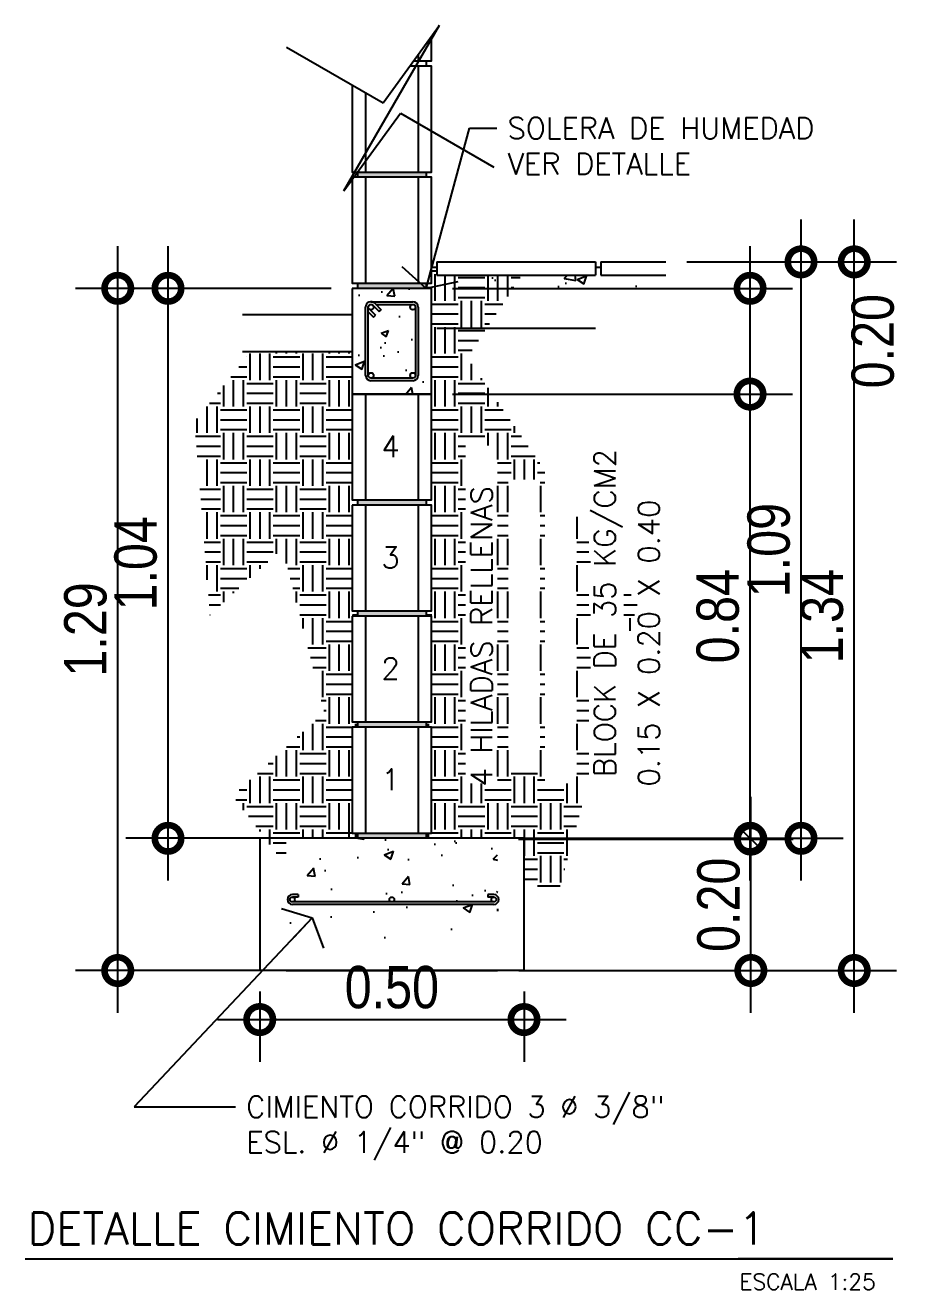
# Model space of a CAD drawing. Header units: inches. Extents: x -9 to 337, y -247 to 209.
# Drawn here: x 128.621 to 130.277, y -56.132 to -53.741 of the extents above; entities that cross this region are included whole.
import ezdxf

# ---------------------------------------------------------------- set-up
doc = ezdxf.new("R2010")
doc.units = ezdxf.units.IN
doc.header["$MEASUREMENT"] = 0
doc.header["$PDMODE"] = 34
for name, color, linetype in [('CM_CORTE', 2, 'Continuous'), ('CM_COTAS', 1, 'Continuous'), ('COTAS', 1, 'Continuous'), ('DE_DETALLES', 4, 'Continuous'), ('E_HATCH', 8, 'Continuous')]:
    doc.layers.add(name, color=color, linetype=linetype)
doc.styles.add('ML', font='ARIALN.TTF')
doc.styles.add('NT_20', font='romans.shx', dxfattribs={"height": 0.0403})
doc.dimstyles.new('DD_20 FLE', dxfattribs={"dimtxt": 0.0403, "dimasz": 0.044, "dimexe": 0.04, "dimexo": 0.04, "dimgap": 0.02, "dimtad": 1, "dimzin": 0, "dimdsep": 46, "dimtxsty": 'NT_20', "dimblk": 'FLECHA', "dimcen": 0.04, "dimdle": 0.04, "dimclrt": 4, "dimaunit": 1, "dimadec": 4, "dimazin": 0, "dimtfac": 1, "dimtofl": 0, "dimtmove": 2, "dimatfit": 3, "dimldrblk": 'FLECHA', "dimfxl": 1, "dimtolj": 1, "dimtzin": 0, "dimarcsym": 0})
doc.dimstyles.new('DD_20 G', dxfattribs={"dimtxt": 0.08, "dimasz": 0.1, "dimexe": 0.08, "dimexo": 0.04, "dimgap": 0.02, "dimtad": 1, "dimzin": 0, "dimdsep": 46, "dimtxsty": 'ML', "dimblk": 'DOTSMALL', "dimcen": 0.09, "dimdle": 0.08, "dimclrd": 1, "dimclre": 1, "dimclrt": 2, "dimadec": 0, "dimazin": 0, "dimtfac": 1, "dimtofl": 0, "dimtmove": 2, "dimatfit": 3, "dimldrblk": 'OPEN90', "dimfxl": 1, "dimtolj": 1, "dimtzin": 0, "dimarcsym": 0})
pattern_1 = [(50, (-167.8079, -82.83668), (0.179315046, -0.015688034), [0.01875, -0.20625]), (355, (-167.8079, -82.83668), (-0.03468783, 0.18804803), [0.015, -0.165]), (100.4514, (-167.79296, -82.83798), (0.14462735, 0.17235989), [0.01593505, -0.17528553]), (46.1842, (-167.8079, -82.78668), (0.26681026, -0.04137975), [0.028125, -0.309375]), (96.6356, (-167.78567, -82.79013), (0.23366568, 0.24352947), [0.02390257, -0.26292825]), (351.1842, (-167.8079, -82.78668), (0.23366549, 0.24352965), [0.0225, -0.2475]), (21, (-167.7829, -82.79918), (0.14922676, -0.10065472), [0.01875, -0.20625]), (326, (-167.7829, -82.79918), (0.06082883, 0.18128751), [0.015, -0.165]), (71.4514, (-167.77047, -82.80757), (0.21005566, 0.08063262), [0.01593505, -0.17528553]), (37.5, (-167.807906, -82.83668), (0.003039964, 0.083223463), [0, -0.163, 0, -0.1675, 0, -0.165625]), (7.5, (-167.807906, -82.83668), (0.065767384, 0.098602928), [0, -0.0955, 0, -0.15925, 0, -0.063125]), (327.5, (-167.863656, -82.83668), (0.133455609, -0.005638718), [0, -0.0625, 0, -0.195, 0, -0.25875]), (317.5, (-167.88866, -82.83668), (0.145796542, 0.025026246), [0, -0.08125, 0, -0.1295, 0, -0.18375])]

# ---------------------------------------------------------------- blocks, each defined once
blk = doc.blocks.new('COT2')
blk.add_line((-1.164, 0), (1.164, 0))
at = {"color": 9, "linetype": 'ByBlock'}
blk.add_line((-0.5, -0.5), (0.5, 0.5), dxfattribs=at)
blk = doc.blocks.new('_DotSmall')
at = {"color": 0, "linetype": 'ByBlock', "const_width": 0.5}
blk.add_lwpolyline([(-0.0625, 0, 1), (0.0625, 0, 1)], format="xyb", close=True, dxfattribs=at)
blk = doc.blocks.new('*D313')
at = {"layer": 'COTAS', "color": 1, "linetype": 'Continuous', "lineweight": -2, "transparency": 16777216}
for p, q in [((129.9924, -55.3582), (129.9924, -54.3582)), ((129.4298, -54.4382), (130.0724, -54.4382)), ((129.5548, -55.2782), (130.0724, -55.2782))]:
    blk.add_line(p, q, dxfattribs=at)
at = {"layer": 'DEFPOINTS', "color": 0, "linetype": 'Continuous', "transparency": 16777216}
for p in [(129.3898, -54.4382), (129.9924, -54.4382), (129.5148, -55.2782)]:
    blk.add_point(p, dxfattribs=at)
at = {"layer": 'COTAS', "color": 1, "linetype": 'Continuous', "lineweight": -2, "transparency": 16777216, "xscale": 0.1, "yscale": 0.1, "zscale": 0.1}
for p, rotation in [((129.9924, -54.4382), 90), ((129.9924, -55.2782), 270)]:
    blk.add_blockref('_DotSmall', p, dxfattribs=dict(at, rotation=rotation))
at = {"layer": 'COTAS', "color": 2, "linetype": 'Continuous', "transparency": 16777216, "insert": (129.9316, -54.8582), "char_height": 0.08, "attachment_point": 5, "rotation": 90, "style": 'ML'}
blk.add_mtext('\\A1;0.84', dxfattribs=at)
blk = doc.blocks.new('_Open90')
at = {"color": 0, "linetype": 'ByBlock', "lineweight": -2}
for p, q in [((-0.5, 0.5), (0, 0)), ((0, 0), (-1, 0)), ((0, 0), (-0.5, -0.5))]:
    blk.add_line(p, q, dxfattribs=at)
blk = doc.blocks.new('*D314')
at = {"layer": 'COTAS', "color": 1, "linetype": 'Continuous', "lineweight": -2, "transparency": 16777216}
for p, q in [((129.9924, -54.5182), (129.9924, -54.1582)), ((129.4298, -54.2382), (130.0724, -54.2382)), ((129.4298, -54.4382), (130.0724, -54.4382))]:
    blk.add_line(p, q, dxfattribs=at)
at = {"layer": 'DEFPOINTS', "color": 0, "linetype": 'Continuous', "transparency": 16777216}
for p in [(129.3898, -54.2382), (129.9924, -54.2382), (129.3898, -54.4382)]:
    blk.add_point(p, dxfattribs=at)
at = {"layer": 'COTAS', "color": 1, "linetype": 'Continuous', "lineweight": -2, "transparency": 16777216, "xscale": 0.1, "yscale": 0.1, "zscale": 0.1}
for p, rotation in [((129.9924, -54.2382), 90), ((129.9924, -54.4382), 270)]:
    blk.add_blockref('_DotSmall', p, dxfattribs=dict(at, rotation=rotation))
at = {"layer": 'COTAS', "color": 2, "linetype": 'Continuous', "transparency": 16777216, "insert": (130.2249, -54.3382), "char_height": 0.08, "attachment_point": 5, "rotation": 90, "style": 'ML'}
blk.add_mtext('\\A1;0.20', dxfattribs=at)
blk = doc.blocks.new('*D286')
at = {"layer": 'COTAS', "color": 1, "linetype": 'Continuous', "lineweight": -2, "transparency": 16777216}
for p, q in [((128.8913, -55.3582), (128.8913, -54.1582)), ((129.1998, -54.2382), (128.8113, -54.2382)), ((129.0748, -55.2782), (128.8113, -55.2782))]:
    blk.add_line(p, q, dxfattribs=at)
at = {"layer": 'DEFPOINTS', "color": 0, "linetype": 'Continuous', "transparency": 16777216}
for p in [(128.8913, -54.2382), (129.2398, -54.2382), (129.1148, -55.2782)]:
    blk.add_point(p, dxfattribs=at)
at = {"layer": 'COTAS', "color": 1, "linetype": 'Continuous', "lineweight": -2, "transparency": 16777216, "xscale": 0.1, "yscale": 0.1, "zscale": 0.1}
for p, rotation in [((128.8913, -54.2382), 90), ((128.8913, -55.2782), 270)]:
    blk.add_blockref('_DotSmall', p, dxfattribs=dict(at, rotation=rotation))
at = {"layer": 'COTAS', "color": 2, "linetype": 'Continuous', "transparency": 16777216, "insert": (128.8304, -54.7582), "char_height": 0.08, "attachment_point": 5, "rotation": 90, "style": 'ML'}
blk.add_mtext('\\A1;1.04', dxfattribs=at)
blk = doc.blocks.new('*D287')
at = {"layer": 'COTAS', "color": 1, "linetype": 'Continuous', "lineweight": -2, "transparency": 16777216}
for p, q in [((128.7962, -55.6082), (128.7962, -54.1582)), ((128.9856, -54.2382), (128.7162, -54.2382)), ((129.0748, -55.5282), (128.7162, -55.5282))]:
    blk.add_line(p, q, dxfattribs=at)
at = {"layer": 'DEFPOINTS', "color": 0, "linetype": 'Continuous', "transparency": 16777216}
for p in [(128.7962, -54.2382), (129.0256, -54.2382), (129.1148, -55.5282)]:
    blk.add_point(p, dxfattribs=at)
at = {"layer": 'COTAS', "color": 1, "linetype": 'Continuous', "lineweight": -2, "transparency": 16777216, "xscale": 0.1, "yscale": 0.1, "zscale": 0.1}
for p, rotation in [((128.7962, -54.2382), 90), ((128.7962, -55.5282), 270)]:
    blk.add_blockref('_DotSmall', p, dxfattribs=dict(at, rotation=rotation))
at = {"layer": 'COTAS', "color": 2, "linetype": 'Continuous', "transparency": 16777216, "insert": (128.7354, -54.8832), "char_height": 0.08, "attachment_point": 5, "rotation": 90, "style": 'ML'}
blk.add_mtext('\\A1;1.29', dxfattribs=at)
blk = doc.blocks.new('*D315')
at = {"layer": 'COTAS', "color": 1, "linetype": 'Continuous', "lineweight": -2, "transparency": 16777216}
for p, q in [((130.0888, -55.3582), (130.0888, -54.1082)), ((129.873, -54.1882), (130.1688, -54.1882)), ((129.5548, -55.2782), (130.1688, -55.2782))]:
    blk.add_line(p, q, dxfattribs=at)
at = {"layer": 'DEFPOINTS', "color": 0, "linetype": 'Continuous', "transparency": 16777216}
for p in [(129.833, -54.1882), (130.0888, -54.1882), (129.5148, -55.2782)]:
    blk.add_point(p, dxfattribs=at)
at = {"layer": 'COTAS', "color": 1, "linetype": 'Continuous', "lineweight": -2, "transparency": 16777216, "xscale": 0.1, "yscale": 0.1, "zscale": 0.1}
for p, rotation in [((130.0888, -54.1882), 90), ((130.0888, -55.2782), 270)]:
    blk.add_blockref('_DotSmall', p, dxfattribs=dict(at, rotation=rotation))
at = {"layer": 'COTAS', "color": 2, "linetype": 'Continuous', "transparency": 16777216, "insert": (130.028, -54.7332), "char_height": 0.08, "attachment_point": 5, "rotation": 90, "style": 'ML'}
blk.add_mtext('\\A1;1.09', dxfattribs=at)
blk = doc.blocks.new('*D316')
at = {"layer": 'COTAS', "color": 1, "linetype": 'Continuous', "lineweight": -2, "transparency": 16777216}
for p, q in [((130.1895, -55.6082), (130.1895, -54.1082)), ((129.873, -54.1882), (130.2695, -54.1882)), ((129.5548, -55.5282), (130.2695, -55.5282))]:
    blk.add_line(p, q, dxfattribs=at)
at = {"layer": 'DEFPOINTS', "color": 0, "linetype": 'Continuous', "transparency": 16777216}
for p in [(129.833, -54.1882), (130.1895, -54.1882), (129.5148, -55.5282)]:
    blk.add_point(p, dxfattribs=at)
at = {"layer": 'COTAS', "color": 1, "linetype": 'Continuous', "lineweight": -2, "transparency": 16777216, "xscale": 0.1, "yscale": 0.1, "zscale": 0.1}
for p, rotation in [((130.1895, -54.1882), 90), ((130.1895, -55.5282), 270)]:
    blk.add_blockref('_DotSmall', p, dxfattribs=dict(at, rotation=rotation))
at = {"layer": 'COTAS', "color": 2, "linetype": 'Continuous', "transparency": 16777216, "insert": (130.1287, -54.8582), "char_height": 0.08, "attachment_point": 5, "rotation": 90, "style": 'ML'}
blk.add_mtext('\\A1;1.34', dxfattribs=at)
blk = doc.blocks.new('*D288')
at = {"layer": 'COTAS', "color": 1, "linetype": 'Continuous', "lineweight": -2, "transparency": 16777216}
for p, q in [((129.0648, -55.5682), (129.0648, -55.701)), ((129.5648, -55.5682), (129.5648, -55.701)), ((128.9848, -55.621), (129.6448, -55.621))]:
    blk.add_line(p, q, dxfattribs=at)
at = {"layer": 'DEFPOINTS', "color": 0, "linetype": 'Continuous', "transparency": 16777216}
for p in [(129.0648, -55.5282), (129.5648, -55.5282), (129.5648, -55.621)]:
    blk.add_point(p, dxfattribs=at)
at = {"layer": 'COTAS', "color": 1, "linetype": 'Continuous', "lineweight": -2, "transparency": 16777216, "xscale": 0.1, "yscale": 0.1, "zscale": 0.1, "rotation": 180}
blk.add_blockref('_DotSmall', (129.0648, -55.621), dxfattribs=at)
at = {"layer": 'COTAS', "color": 1, "linetype": 'Continuous', "lineweight": -2, "transparency": 16777216, "xscale": 0.1, "yscale": 0.1, "zscale": 0.1}
blk.add_blockref('_DotSmall', (129.5648, -55.621), dxfattribs=at)
at = {"layer": 'COTAS', "color": 2, "linetype": 'Continuous', "transparency": 16777216, "insert": (129.3148, -55.5601), "char_height": 0.08, "attachment_point": 5, "style": 'ML'}
blk.add_mtext('\\A1;0.50', dxfattribs=at)
blk = doc.blocks.new('FLECHA')
at = {"color": 9, "linetype": 'ByBlock'}
for p, q in [((-0.619, 1.239), (0, 0)), ((0, 0), (-0.619, -1.239))]:
    blk.add_line(p, q, dxfattribs=at)
blk.add_line((0, 0), (-1.164, 0))
blk = doc.blocks.new('*D296')
at = {"layer": 'COTAS', "color": 1, "linetype": 'Continuous', "lineweight": -2, "transparency": 16777216}
for p, q in [((129.9939, -55.6082), (129.9939, -55.1997)), ((129.5543, -55.2797), (130.0739, -55.2797)), ((129.5548, -55.5282), (130.0739, -55.5282))]:
    blk.add_line(p, q, dxfattribs=at)
at = {"layer": 'DEFPOINTS', "color": 0, "linetype": 'Continuous', "transparency": 16777216}
for p in [(129.5143, -55.2797), (129.9939, -55.2797), (129.5148, -55.5282)]:
    blk.add_point(p, dxfattribs=at)
at = {"layer": 'COTAS', "color": 1, "linetype": 'Continuous', "lineweight": -2, "transparency": 16777216, "xscale": 0.1, "yscale": 0.1, "zscale": 0.1}
for p, rotation in [((129.9939, -55.2797), 90), ((129.9939, -55.5282), 270)]:
    blk.add_blockref('_DotSmall', p, dxfattribs=dict(at, rotation=rotation))
at = {"layer": 'COTAS', "color": 2, "linetype": 'Continuous', "transparency": 16777216, "insert": (129.9331, -55.4039), "char_height": 0.08, "attachment_point": 5, "rotation": 90, "style": 'ML'}
blk.add_mtext('\\A1;0.20', dxfattribs=at)

msp = doc.modelspace()

# ---------------------------------------------------------------- hatches: boundary and pattern name
at = {"layer": 'CM_COTAS', "linetype": 'Continuous'}
for points in [[(129.2498, -54.0182), (129.2498, -54.0282), (129.3798, -54.0282), (129.3798, -54.0182)], [(129.2498, -54.2282), (129.2498, -54.2382), (129.3798, -54.2382), (129.3798, -54.2282)], [(129.2498, -54.6382), (129.2498, -54.6482), (129.3798, -54.6482), (129.3798, -54.6382)], [(129.2498, -54.8482), (129.2498, -54.8582), (129.3798, -54.8582), (129.3798, -54.8482)], [(129.2498, -55.0582), (129.2498, -55.0682), (129.3798, -55.0682), (129.3798, -55.0582)], [(129.2498, -55.2682), (129.2498, -55.2782), (129.3798, -55.2782), (129.3798, -55.2682)]]:
    msp.add_hatch(color=8, dxfattribs=at).paths.add_polyline_path(points)
at = {"layer": 'COTAS', "linetype": 'Continuous'}
h = msp.add_hatch(dxfattribs=at)
h.set_pattern_fill('AR-CONC', color=8, scale=0.025, style=0)
h.set_pattern_definition(pattern_1)
h.paths.add_polyline_path([(129.833, -54.2382), (129.833, -54.2132), (129.7098, -54.2132), (129.7098, -54.1982), (129.6998, -54.1982), (129.6998, -54.2132), (129.3998, -54.2132), (129.3998, -54.1982), (129.3898, -54.1982), (129.3898, -54.2282), (129.3798, -54.2282), (129.3798, -54.2382), (129.3898, -54.2382)])
h = msp.add_hatch(dxfattribs=at)
h.set_pattern_fill('AR-CONC', color=8, scale=0.025, style=0)
h.set_pattern_definition(pattern_1)
h.paths.add_polyline_path([(129.2839, -54.2892), (129.2702, -54.2756), (129.2702, -54.2827), (129.2803, -54.2928)], flags=0)
h.paths.add_polyline_path([(129.2398, -54.2382), (129.2398, -54.4382), (129.3898, -54.4382), (129.3898, -54.2382)])
h.paths.add_polyline_path([(129.3544, -54.2636, -0.414214), (129.3644, -54.2736), (129.3644, -54.4028, -0.414214), (129.3544, -54.4128), (129.2752, -54.4128, -0.414214), (129.2652, -54.4028), (129.2652, -54.2736, -0.414214), (129.2752, -54.2636)], flags=16)
h = msp.add_hatch(dxfattribs=at)
h.set_pattern_fill('AR-CONC', color=8, scale=0.025, style=0)
h.set_pattern_definition(pattern_1)
h.paths.add_polyline_path([(129.1148, -55.2782), (129.1148, -55.4782), (129.5148, -55.4782), (129.5148, -55.2782)])
h.paths.add_polyline_path([(129.4555, -55.3985, -0.414214), (129.4509, -55.3939, -0.414214), (129.4555, -55.3892), (129.4444, -55.3892), (129.4444, -55.3846), (129.4555, -55.3846, -1), (129.4555, -55.4032), (129.174, -55.4032, -1), (129.174, -55.3846), (129.1851, -55.3846), (129.1851, -55.3892), (129.174, -55.3892, -0.414214), (129.1786, -55.3939, -0.414214), (129.174, -55.3985), (129.3148, -55.3985, -0.414214), (129.3101, -55.3939, -1), (129.3194, -55.3939, -0.414214), (129.3148, -55.3985)], flags=16)
at = {"layer": 'E_HATCH', "linetype": 'Continuous'}
h = msp.add_hatch(dxfattribs=at)
h.set_pattern_fill('AR-CONC', color=256, scale=0.02, style=0)
h.set_pattern_definition([(50, (-275.00958, -147.5054), (0.143452037, -0.012550427), [0.015, -0.165]), (355, (-275.00958, -147.5054), (-0.027750267, 0.150438427), [0.012, -0.132]), (100.4514, (-274.99763, -147.50644), (0.115701876, 0.13788791), [0.01274804, -0.14022842]), (46.1842, (-275.00958, -147.4654), (0.21344821, -0.0331038), [0.0225, -0.2475]), (96.6356, (-274.9918, -147.46815), (0.18693254, 0.19482357), [0.01912206, -0.2103426]), (351.1842, (-275.00958, -147.4654), (0.18693239, 0.19482372), [0.018, -0.198]), (21, (-274.98958, -147.4754), (0.11938141, -0.080523778), [0.015, -0.165]), (326, (-274.98958, -147.4754), (0.048663066, 0.14503001), [0.012, -0.132]), (71.4514, (-274.97963, -147.4821), (0.168044526, 0.0645061), [0.01274804, -0.14022842]), (37.5, (-275.00958, -147.505394), (0.002431971, 0.066578771), [0, -0.1304, 0, -0.134, 0, -0.1325]), (7.5, (-275.00958, -147.505394), (0.052613907, 0.078882342), [0, -0.0764, 0, -0.1274, 0, -0.0505]), (327.5, (-275.05418, -147.505394), (0.106764487, -0.0045109743), [0, -0.05, 0, -0.156, 0, -0.207]), (317.5, (-275.07418, -147.50539), (0.116637234, 0.020020996), [0, -0.065, 0, -0.1036, 0, -0.147])])
h.paths.add_polyline_path([(129.3594, -54.2736, -1), (129.3494, -54.2736, -0.414214), (129.3544, -54.2686), (129.2844, -54.2686), (129.2945, -54.2786), (129.2909, -54.2822), (129.2788, -54.27, -0.198912), (129.2802, -54.2736, -0.668179), (129.2717, -54.2771), (129.2839, -54.2892), (129.2803, -54.2928), (129.2702, -54.2827), (129.2702, -54.4028, -1), (129.2802, -54.4028, -0.414214), (129.2752, -54.4078), (129.3544, -54.4078, -0.414214), (129.3494, -54.4028, -1), (129.3594, -54.4028)])

# ---------------------------------------------------------------- linework, layer by layer
at = {"layer": 'CM_CORTE', "linetype": 'Continuous'}
for p, q in [((129.0648, -55.2782), (129.0648, -55.5282)), ((129.5648, -55.2782), (129.0648, -55.2782)), ((129.5648, -55.5282), (129.5648, -55.2782)), ((129.5648, -55.5282), (129.0648, -55.5282)), ((129.1148, -55.5282), (129.5148, -55.5282))]:
    msp.add_line(p, q, dxfattribs=at)
at = {"layer": 'CM_CORTE', "color": 3, "linetype": 'Continuous'}
for points in [[(129.3559, -53.8082), (129.3898, -53.8082), (129.3898, -53.7615)], [(129.2398, -53.8541), (129.2398, -54.0182), (129.3898, -54.0182), (129.3898, -53.8182), (129.3486, -53.8182)]]:
    msp.add_lwpolyline(points, dxfattribs=at)
for points in [[(129.2398, -54.0282), (129.2398, -54.2282), (129.3898, -54.2282), (129.3898, -54.0282)], [(129.2398, -54.4382), (129.2398, -54.6382), (129.3898, -54.6382), (129.3898, -54.4382)], [(129.2398, -54.6482), (129.2398, -54.8482), (129.3898, -54.8482), (129.3898, -54.6482)], [(129.2398, -54.8582), (129.2398, -55.0582), (129.3898, -55.0582), (129.3898, -54.8582)], [(129.2398, -55.0682), (129.2398, -55.2682), (129.3898, -55.2682), (129.3898, -55.0682)]]:
    msp.add_lwpolyline(points, close=True, dxfattribs=at)
at = {"layer": 'CM_CORTE', "color": 4, "linetype": 'Continuous'}
msp.add_lwpolyline([(129.2398, -54.2382), (129.2398, -54.4382), (129.3898, -54.4382), (129.3898, -54.2382)], close=True, dxfattribs=at)
at = {"layer": 'CM_COTAS', "color": 8, "linetype": 'Continuous'}
for p, q in [((129.3648, -53.7959), (129.3648, -53.8082)), ((129.3648, -53.8182), (129.3648, -54.0182)), ((129.3798, -53.8082), (129.3798, -53.8182)), ((129.2648, -53.8685), (129.2648, -54.0182)), ((129.2498, -54.0182), (129.2498, -54.0282)), ((129.2648, -54.0282), (129.2648, -54.2282)), ((129.3648, -54.0282), (129.3648, -54.2282)), ((129.3798, -54.0182), (129.3798, -54.0282)), ((129.2498, -54.2282), (129.2498, -54.2382)), ((129.3798, -54.2282), (129.3798, -54.2382)), ((129.2648, -54.4382), (129.2648, -54.6382)), ((129.3648, -54.4382), (129.3648, -54.6382)), ((129.2498, -54.6382), (129.2498, -54.6482)), ((129.2648, -54.6482), (129.2648, -54.8482)), ((129.3648, -54.6482), (129.3648, -54.8482)), ((129.3798, -54.6382), (129.3798, -54.6482)), ((129.2498, -54.8482), (129.2498, -54.8582)), ((129.3798, -54.8482), (129.3798, -54.8582)), ((129.2648, -54.8582), (129.2648, -55.0582)), ((129.3648, -54.8582), (129.3648, -55.0582)), ((129.2498, -55.0582), (129.2498, -55.0682)), ((129.3798, -55.0582), (129.3798, -55.0682)), ((129.2648, -55.0682), (129.2648, -55.2682)), ((129.3648, -55.0682), (129.3648, -55.2682)), ((129.2498, -55.2682), (129.2498, -55.2782)), ((129.3798, -55.2682), (129.3798, -55.2782))]:
    msp.add_line(p, q, dxfattribs=at)
at = {"layer": 'CM_COTAS', "linetype": 'Continuous'}
for p, q in [((129.3898, -54.1982), (129.3998, -54.1982)), ((129.3998, -54.1882), (129.6998, -54.1882)), ((129.3998, -54.1882), (129.3998, -54.2132)), ((129.6998, -54.1882), (129.6998, -54.2132)), ((129.6998, -54.1982), (129.7098, -54.1982)), ((129.7098, -54.1882), (129.7098, -54.2132)), ((129.7098, -54.1882), (129.833, -54.1882)), ((129.3998, -54.2132), (129.6998, -54.2132)), ((129.7098, -54.2132), (129.833, -54.2132)), ((129.2398, -54.2882), (129.0325, -54.2882)), ((129.3998, -54.3132), (129.6998, -54.3132)), ((129.2398, -54.3582), (129.0325, -54.3582))]:
    msp.add_line(p, q, dxfattribs=at)
at = {"layer": 'COTAS', "color": 8, "linetype": 'Continuous'}
for p, q in [((129.3898, -54.2179), (129.3904, -54.2179)), ((129.3904, -54.2054), (129.3998, -54.2054)), ((129.3967, -54.2616), (129.3967, -54.2116)), ((129.4154, -54.2616), (129.4154, -54.2132)), ((129.4342, -54.2616), (129.4342, -54.2132)), ((129.4404, -54.2179), (129.4904, -54.2179)), ((129.4967, -54.2616), (129.4967, -54.2132)), ((129.5154, -54.2616), (129.5154, -54.2132)), ((129.5342, -54.2534), (129.5342, -54.2132)), ((129.5404, -54.2179), (129.5577, -54.2179)), ((129.3798, -54.2366), (129.3904, -54.2366)), ((129.4404, -54.2366), (129.4904, -54.2366)), ((129.5404, -54.2366), (129.5453, -54.2366)), ((129.3898, -54.2554), (129.3904, -54.2554)), ((129.3904, -54.2679), (129.4404, -54.2679)), ((129.4404, -54.2554), (129.4904, -54.2554)), ((129.4467, -54.3116), (129.4467, -54.2616)), ((129.4654, -54.3116), (129.4654, -54.2616)), ((129.4842, -54.3116), (129.4842, -54.2616)), ((129.4904, -54.2679), (129.5245, -54.2679)), ((129.3904, -54.2866), (129.4404, -54.2866)), ((129.4904, -54.2866), (129.5121, -54.2866)), ((129.3898, -54.3179), (129.3904, -54.3179)), ((129.3904, -54.3054), (129.4404, -54.3054)), ((129.3967, -54.3616), (129.3967, -54.3116)), ((129.4154, -54.3616), (129.4154, -54.3116)), ((129.4342, -54.3616), (129.4342, -54.3116)), ((129.4404, -54.3179), (129.4904, -54.3179)), ((129.4904, -54.3054), (129.4996, -54.3054)), ((129.3898, -54.3366), (129.3904, -54.3366)), ((129.4404, -54.3366), (129.4789, -54.3366)), ((129.0403, -54.3679), (129.0404, -54.3679)), ((129.0467, -54.4116), (129.0467, -54.3616)), ((129.0654, -54.4116), (129.0654, -54.3616)), ((129.0842, -54.4116), (129.0842, -54.3616)), ((129.0904, -54.3679), (129.1404, -54.3679)), ((129.0967, -54.3616), (129.0967, -54.3582)), ((129.1154, -54.3616), (129.1154, -54.3582)), ((129.1342, -54.3616), (129.1342, -54.3582)), ((129.1467, -54.4116), (129.1467, -54.3616)), ((129.1654, -54.4116), (129.1654, -54.3616)), ((129.1842, -54.4116), (129.1842, -54.3616)), ((129.1904, -54.3679), (129.2398, -54.3679)), ((129.1967, -54.3616), (129.1967, -54.3582)), ((129.2154, -54.3616), (129.2154, -54.3582)), ((129.2342, -54.3616), (129.2342, -54.3582)), ((129.3898, -54.3554), (129.3904, -54.3554)), ((129.3904, -54.3679), (129.4404, -54.3679)), ((129.4404, -54.3554), (129.4664, -54.3554)), ((129.4467, -54.4116), (129.4467, -54.3616)), ((129.0252, -54.3866), (129.0404, -54.3866)), ((129.0904, -54.3866), (129.1404, -54.3866)), ((129.1904, -54.3866), (129.2398, -54.3866)), ((129.3904, -54.3866), (129.4404, -54.3866)), ((129.4654, -54.4116), (129.4654, -54.3811)), ((129.0101, -54.4054), (129.0404, -54.4054)), ((129.0154, -54.4616), (129.0154, -54.4116)), ((129.0342, -54.4616), (129.0342, -54.4116)), ((129.0404, -54.4179), (129.0904, -54.4179)), ((129.0904, -54.4054), (129.1404, -54.4054)), ((129.0967, -54.4616), (129.0967, -54.4116)), ((129.1154, -54.4616), (129.1154, -54.4116)), ((129.1342, -54.4616), (129.1342, -54.4116)), ((129.1404, -54.4179), (129.1904, -54.4179)), ((129.1904, -54.4054), (129.2398, -54.4054)), ((129.1967, -54.4616), (129.1967, -54.4116)), ((129.2154, -54.4616), (129.2154, -54.4116)), ((129.2342, -54.4616), (129.2342, -54.4116)), ((129.3898, -54.4179), (129.3904, -54.4179)), ((129.3904, -54.4054), (129.4404, -54.4054)), ((129.3967, -54.4616), (129.3967, -54.4116)), ((129.4154, -54.4616), (129.4154, -54.4116)), ((129.4342, -54.4616), (129.4342, -54.4116)), ((129.4404, -54.4179), (129.4904, -54.4179)), ((129.4842, -54.4116), (129.4842, -54.4082)), ((128.985, -54.4366), (128.9904, -54.4366)), ((128.9967, -54.4616), (128.9967, -54.4221)), ((129.0404, -54.4366), (129.0904, -54.4366)), ((129.1404, -54.4366), (129.1904, -54.4366)), ((129.3898, -54.4366), (129.3904, -54.4366)), ((129.4404, -54.4366), (129.4904, -54.4366)), ((129.4967, -54.4616), (129.4967, -54.4263)), ((128.9654, -54.5116), (128.9654, -54.4616)), ((128.9699, -54.4554), (128.9904, -54.4554)), ((128.9842, -54.5116), (128.9842, -54.4616)), ((128.9904, -54.4679), (129.0404, -54.4679)), ((129.0404, -54.4554), (129.0904, -54.4554)), ((129.0467, -54.5116), (129.0467, -54.4616)), ((129.0654, -54.5116), (129.0654, -54.4616)), ((129.0842, -54.5116), (129.0842, -54.4616)), ((129.0904, -54.4679), (129.1404, -54.4679)), ((129.1404, -54.4554), (129.1904, -54.4554)), ((129.1467, -54.5116), (129.1467, -54.4616)), ((129.1654, -54.5116), (129.1654, -54.4616)), ((129.1842, -54.5116), (129.1842, -54.4616)), ((129.1904, -54.4679), (129.2398, -54.4679)), ((129.3898, -54.4554), (129.3904, -54.4554)), ((129.3904, -54.4679), (129.4404, -54.4679)), ((129.4404, -54.4554), (129.4904, -54.4554)), ((129.4467, -54.5116), (129.4467, -54.4616)), ((129.4654, -54.5116), (129.4654, -54.4616)), ((129.4842, -54.5116), (129.4842, -54.4616)), ((129.4904, -54.4679), (129.5254, -54.4679)), ((129.5154, -54.4616), (129.5154, -54.4535)), ((128.9467, -54.5116), (128.9467, -54.4844)), ((128.9904, -54.4866), (129.0404, -54.4866)), ((129.0904, -54.4866), (129.1404, -54.4866)), ((129.1904, -54.4866), (129.2398, -54.4866)), ((129.3904, -54.4866), (129.4404, -54.4866)), ((129.4904, -54.4866), (129.5384, -54.4866)), ((128.9904, -54.5054), (129.0404, -54.5054)), ((128.9967, -54.5616), (128.9967, -54.5116)), ((129.0154, -54.5616), (129.0154, -54.5116)), ((129.0342, -54.5616), (129.0342, -54.5116)), ((129.0904, -54.5054), (129.1404, -54.5054)), ((129.0967, -54.5616), (129.0967, -54.5116)), ((129.1154, -54.5616), (129.1154, -54.5116)), ((129.1342, -54.5616), (129.1342, -54.5116)), ((129.1904, -54.5054), (129.2398, -54.5054)), ((129.1967, -54.5616), (129.1967, -54.5116)), ((129.2154, -54.5616), (129.2154, -54.5116)), ((129.2342, -54.5616), (129.2342, -54.5116)), ((129.3904, -54.5054), (129.4404, -54.5054)), ((129.3967, -54.5616), (129.3967, -54.5116)), ((129.4154, -54.5616), (129.4154, -54.5116)), ((129.4342, -54.5616), (129.4342, -54.5116)), ((129.4904, -54.5054), (129.5404, -54.5054)), ((129.4967, -54.5353), (129.4967, -54.5116)), ((129.5154, -54.5616), (129.5154, -54.5116)), ((129.5342, -54.5616), (129.5342, -54.5116)), ((129.5467, -54.5116), (129.5467, -54.4987)), ((128.9436, -54.5179), (128.9904, -54.5179)), ((128.9451, -54.5366), (128.9904, -54.5366)), ((129.0404, -54.5179), (129.0904, -54.5179)), ((129.0404, -54.5366), (129.0904, -54.5366)), ((129.1404, -54.5179), (129.1904, -54.5179)), ((129.1404, -54.5366), (129.1904, -54.5366)), ((129.3898, -54.5179), (129.3904, -54.5179)), ((129.3898, -54.5366), (129.3904, -54.5366)), ((129.4404, -54.5179), (129.4904, -54.5179)), ((129.4404, -54.5366), (129.4543, -54.5366)), ((129.5404, -54.5179), (129.5599, -54.5179)), ((129.5404, -54.5366), (129.5729, -54.5366)), ((128.9466, -54.5554), (128.9904, -54.5554)), ((128.9654, -54.6116), (128.9654, -54.5616)), ((128.9842, -54.6116), (128.9842, -54.5616)), ((129.0404, -54.5554), (129.0904, -54.5554)), ((129.0467, -54.6116), (129.0467, -54.5616)), ((129.0654, -54.6116), (129.0654, -54.5616)), ((129.0842, -54.6116), (129.0842, -54.5616)), ((129.1404, -54.5554), (129.1904, -54.5554)), ((129.1467, -54.6116), (129.1467, -54.5616)), ((129.1654, -54.6116), (129.1654, -54.5616)), ((129.1842, -54.6116), (129.1842, -54.5616)), ((129.3898, -54.5554), (129.3904, -54.5554)), ((129.4404, -54.5554), (129.4543, -54.5554)), ((129.4467, -54.6116), (129.4467, -54.5616)), ((129.5404, -54.5554), (129.5859, -54.5554)), ((129.5467, -54.5994), (129.5467, -54.5616)), ((129.5654, -54.5994), (129.5654, -54.5616)), ((129.5842, -54.5994), (129.5842, -54.5616)), ((128.9904, -54.5679), (129.0404, -54.5679)), ((128.9904, -54.5866), (129.0404, -54.5866)), ((129.0904, -54.5679), (129.1404, -54.5679)), ((129.0904, -54.5866), (129.1404, -54.5866)), ((129.1904, -54.5679), (129.2398, -54.5679)), ((129.1904, -54.5866), (129.2398, -54.5866)), ((129.3904, -54.5679), (129.4404, -54.5679)), ((129.3904, -54.5866), (129.4404, -54.5866)), ((129.5148, -54.5679), (129.5404, -54.5679)), ((129.5148, -54.5866), (129.5404, -54.5866)), ((129.5904, -54.5679), (129.5945, -54.5679)), ((129.5904, -54.5866), (129.6041, -54.5866)), ((128.9904, -54.6054), (129.0404, -54.6054)), ((129.0904, -54.6054), (129.1404, -54.6054)), ((129.1904, -54.6054), (129.2398, -54.6054)), ((129.3904, -54.6054), (129.4404, -54.6054)), ((129.5148, -54.6054), (129.5349, -54.6054)), ((129.5953, -54.6054), (129.6041, -54.6054)), ((128.9516, -54.6179), (128.9904, -54.6179)), ((128.9967, -54.6616), (128.9967, -54.6116)), ((129.0154, -54.6616), (129.0154, -54.6116)), ((129.0342, -54.6616), (129.0342, -54.6116)), ((129.0404, -54.6179), (129.0904, -54.6179)), ((129.0967, -54.6616), (129.0967, -54.6116)), ((129.1154, -54.6616), (129.1154, -54.6116)), ((129.1342, -54.6616), (129.1342, -54.6116)), ((129.1404, -54.6179), (129.1904, -54.6179)), ((129.1967, -54.6616), (129.1967, -54.6116)), ((129.2154, -54.6616), (129.2154, -54.6116)), ((129.2342, -54.6616), (129.2342, -54.6116)), ((129.3898, -54.6179), (129.3904, -54.6179)), ((129.3967, -54.6616), (129.3967, -54.6116)), ((129.4154, -54.6616), (129.4154, -54.6116)), ((129.4342, -54.6616), (129.4342, -54.6116)), ((129.4404, -54.6179), (129.4543, -54.6179)), ((129.5154, -54.6616), (129.5154, -54.6116)), ((129.5342, -54.6616), (129.5342, -54.6116)), ((129.5967, -54.6616), (129.5967, -54.6116)), ((128.9531, -54.6366), (128.9904, -54.6366)), ((128.9547, -54.6554), (128.9904, -54.6554)), ((129.0404, -54.6366), (129.0904, -54.6366)), ((129.0404, -54.6554), (129.0904, -54.6554)), ((129.1404, -54.6366), (129.1904, -54.6366)), ((129.1404, -54.6554), (129.1904, -54.6554)), ((129.3898, -54.6366), (129.3904, -54.6366)), ((129.3898, -54.6554), (129.3904, -54.6554)), ((129.4404, -54.6366), (129.4543, -54.6366)), ((129.4404, -54.6554), (129.4543, -54.6554)), ((128.9654, -54.7116), (128.9654, -54.6616)), ((128.9842, -54.7116), (128.9842, -54.6616)), ((128.9904, -54.6679), (129.0404, -54.6679)), ((129.0467, -54.7116), (129.0467, -54.6616)), ((129.0654, -54.7116), (129.0654, -54.6616)), ((129.0842, -54.7116), (129.0842, -54.6616)), ((129.0904, -54.6679), (129.1404, -54.6679)), ((129.1467, -54.7116), (129.1467, -54.6616)), ((129.1654, -54.7116), (129.1654, -54.6616)), ((129.1842, -54.7116), (129.1842, -54.6616)), ((129.1904, -54.6679), (129.2398, -54.6679)), ((129.3904, -54.6679), (129.4404, -54.6679)), ((129.4467, -54.7116), (129.4467, -54.6616)), ((129.5148, -54.6679), (129.5349, -54.6679)), ((129.5953, -54.6679), (129.6041, -54.6679)), ((129.6654, -54.7116), (129.6654, -54.6705)), ((128.9904, -54.6866), (129.0404, -54.6866)), ((128.9904, -54.7054), (129.0404, -54.7054)), ((129.0904, -54.6866), (129.1404, -54.6866)), ((129.0904, -54.7054), (129.1404, -54.7054)), ((129.1904, -54.6866), (129.2398, -54.6866)), ((129.1904, -54.7054), (129.2398, -54.7054)), ((129.3904, -54.6866), (129.4404, -54.6866)), ((129.3904, -54.7054), (129.4404, -54.7054)), ((129.5148, -54.6866), (129.5349, -54.6866)), ((129.5148, -54.7054), (129.5349, -54.7054)), ((129.5953, -54.6866), (129.6041, -54.6866)), ((129.5953, -54.7054), (129.6041, -54.7054)), ((128.9597, -54.7179), (128.9904, -54.7179)), ((128.9967, -54.7616), (128.9967, -54.7116)), ((129.0154, -54.7616), (129.0154, -54.7116)), ((129.0342, -54.7616), (129.0342, -54.7116)), ((129.0404, -54.7179), (129.0904, -54.7179)), ((129.0967, -54.74), (129.0967, -54.7116)), ((129.1154, -54.7583), (129.1154, -54.7116)), ((129.1342, -54.7616), (129.1342, -54.7116)), ((129.1404, -54.7179), (129.1904, -54.7179)), ((129.1967, -54.7616), (129.1967, -54.7116)), ((129.2154, -54.7616), (129.2154, -54.7116)), ((129.2342, -54.7616), (129.2342, -54.7116)), ((129.3898, -54.7179), (129.3904, -54.7179)), ((129.3967, -54.7616), (129.3967, -54.7116)), ((129.4154, -54.7616), (129.4154, -54.7116)), ((129.4342, -54.7616), (129.4342, -54.7116)), ((129.4404, -54.7179), (129.4543, -54.7179)), ((129.5154, -54.7616), (129.5154, -54.7116)), ((129.5342, -54.7616), (129.5342, -54.7116)), ((129.5967, -54.7616), (129.5967, -54.7116)), ((129.6646, -54.7179), (129.6873, -54.7179)), ((128.9612, -54.7366), (128.9904, -54.7366)), ((129.0404, -54.7366), (129.0904, -54.7366)), ((129.1404, -54.7366), (129.1904, -54.7366)), ((129.3898, -54.7366), (129.3904, -54.7366)), ((129.4404, -54.7366), (129.4543, -54.7366)), ((129.6646, -54.7366), (129.6873, -54.7366)), ((128.9627, -54.7554), (128.9904, -54.7554)), ((128.9654, -54.7895), (128.9654, -54.7616)), ((128.9842, -54.8116), (128.9842, -54.7616)), ((128.9904, -54.7679), (129.0404, -54.7679)), ((129.0404, -54.7554), (129.0799, -54.7554)), ((129.0467, -54.7859), (129.0467, -54.7616)), ((129.0654, -54.7687), (129.0654, -54.7616)), ((129.1179, -54.7679), (129.1404, -54.7679)), ((129.1404, -54.7554), (129.1904, -54.7554)), ((129.1467, -54.8116), (129.1467, -54.7616)), ((129.1654, -54.8116), (129.1654, -54.7616)), ((129.1842, -54.8116), (129.1842, -54.7616)), ((129.1904, -54.7679), (129.2398, -54.7679)), ((129.3898, -54.7554), (129.3904, -54.7554)), ((129.3904, -54.7679), (129.4404, -54.7679)), ((129.4404, -54.7554), (129.4543, -54.7554)), ((129.4467, -54.8116), (129.4467, -54.7616)), ((129.5148, -54.7679), (129.5349, -54.7679)), ((129.5953, -54.7679), (129.6041, -54.7679)), ((129.6646, -54.7554), (129.6904, -54.7554)), ((129.6654, -54.8116), (129.6654, -54.7616)), ((128.9904, -54.7866), (129.0404, -54.7866)), ((129.1226, -54.7866), (129.1404, -54.7866)), ((129.1904, -54.7866), (129.2398, -54.7866)), ((129.3904, -54.7866), (129.4404, -54.7866)), ((129.5148, -54.7866), (129.5349, -54.7866)), ((129.5953, -54.7866), (129.6041, -54.7866)), ((128.9677, -54.8179), (128.9904, -54.8179)), ((128.9904, -54.8054), (129.0255, -54.8054)), ((128.9967, -54.8318), (128.9967, -54.8116)), ((129.0154, -54.8146), (129.0154, -54.8116)), ((129.1274, -54.8054), (129.1404, -54.8054)), ((129.1342, -54.8322), (129.1342, -54.8116)), ((129.1404, -54.8179), (129.1904, -54.8179)), ((129.1904, -54.8054), (129.2398, -54.8054)), ((129.1967, -54.8616), (129.1967, -54.8116)), ((129.2154, -54.8616), (129.2154, -54.8116)), ((129.2342, -54.8616), (129.2342, -54.8116)), ((129.3898, -54.8179), (129.3904, -54.8179)), ((129.3904, -54.8054), (129.4404, -54.8054)), ((129.3967, -54.8616), (129.3967, -54.8116)), ((129.4154, -54.8616), (129.4154, -54.8116)), ((129.4342, -54.8616), (129.4342, -54.8116)), ((129.4404, -54.8179), (129.4543, -54.8179)), ((129.5148, -54.8054), (129.5349, -54.8054)), ((129.5154, -54.8616), (129.5154, -54.8116)), ((129.5342, -54.8616), (129.5342, -54.8116)), ((129.5953, -54.8054), (129.6041, -54.8054)), ((129.5967, -54.8616), (129.5967, -54.8116)), ((129.6646, -54.8179), (129.6873, -54.8179)), ((129.7538, -54.8179), (129.7672, -54.8179)), ((128.9692, -54.8366), (128.9904, -54.8366)), ((129.1404, -54.8366), (129.1904, -54.8366)), ((129.3898, -54.8366), (129.3904, -54.8366)), ((129.4404, -54.8366), (129.4543, -54.8366)), ((129.6646, -54.8366), (129.6873, -54.8366)), ((129.7538, -54.8366), (129.779, -54.8366)), ((128.9707, -54.8554), (128.971, -54.8554)), ((129.1404, -54.8554), (129.1904, -54.8554)), ((129.1467, -54.8815), (129.1467, -54.8616)), ((129.1654, -54.9116), (129.1654, -54.8616)), ((129.1842, -54.9116), (129.1842, -54.8616)), ((129.1904, -54.8679), (129.2398, -54.8679)), ((129.2404, -54.8554), (129.2498, -54.8554)), ((129.3798, -54.8554), (129.3904, -54.8554)), ((129.3904, -54.8679), (129.4404, -54.8679)), ((129.4404, -54.8554), (129.4543, -54.8554)), ((129.4467, -54.9116), (129.4467, -54.8616)), ((129.5148, -54.8679), (129.5349, -54.8679)), ((129.5953, -54.8679), (129.6041, -54.8679)), ((129.6646, -54.8554), (129.6904, -54.8554)), ((129.6654, -54.9116), (129.6654, -54.8616)), ((129.7538, -54.8554), (129.7738, -54.8554)), ((129.7654, -54.886), (129.7654, -54.8616)), ((129.1904, -54.8866), (129.2398, -54.8866)), ((129.3904, -54.8866), (129.4404, -54.8866)), ((129.5148, -54.8866), (129.5349, -54.8866)), ((129.5953, -54.8866), (129.6041, -54.8866)), ((129.1559, -54.9179), (129.1904, -54.9179)), ((129.1904, -54.9054), (129.2398, -54.9054)), ((129.1967, -54.9616), (129.1967, -54.9116)), ((129.2154, -54.9616), (129.2154, -54.9116)), ((129.2342, -54.9616), (129.2342, -54.9116)), ((129.3898, -54.9179), (129.3904, -54.9179)), ((129.3904, -54.9054), (129.4404, -54.9054)), ((129.3967, -54.9616), (129.3967, -54.9116)), ((129.4154, -54.9616), (129.4154, -54.9116)), ((129.4342, -54.9616), (129.4342, -54.9116)), ((129.4404, -54.9179), (129.4543, -54.9179)), ((129.5148, -54.9054), (129.5349, -54.9054)), ((129.5154, -54.9616), (129.5154, -54.9116)), ((129.5342, -54.9616), (129.5342, -54.9116)), ((129.5953, -54.9054), (129.6041, -54.9054)), ((129.5967, -54.9616), (129.5967, -54.9116)), ((129.6646, -54.9179), (129.6873, -54.9179)), ((129.1607, -54.9366), (129.1904, -54.9366)), ((129.3898, -54.9366), (129.3904, -54.9366)), ((129.4404, -54.9366), (129.4543, -54.9366)), ((129.6646, -54.9366), (129.6904, -54.9366)), ((129.1654, -54.9554), (129.1904, -54.9554)), ((129.1842, -55.0116), (129.1842, -54.9616)), ((129.1904, -54.9679), (129.2398, -54.9679)), ((129.3898, -54.9554), (129.3904, -54.9554)), ((129.3904, -54.9679), (129.4404, -54.9679)), ((129.4404, -54.9554), (129.4543, -54.9554)), ((129.4467, -55.0116), (129.4467, -54.9616)), ((129.5148, -54.9679), (129.5349, -54.9679)), ((129.5953, -54.9679), (129.6041, -54.9679)), ((129.6646, -54.9554), (129.6904, -54.9554)), ((129.6654, -55.0116), (129.6654, -54.9616)), ((129.1904, -54.9866), (129.2398, -54.9866)), ((129.3904, -54.9866), (129.4404, -54.9866)), ((129.5148, -54.9866), (129.5349, -54.9866)), ((129.5953, -54.9866), (129.6041, -54.9866)), ((129.1813, -55.0179), (129.1904, -55.0179)), ((129.1904, -55.0054), (129.2398, -55.0054)), ((129.1967, -55.0616), (129.1967, -55.0116)), ((129.2154, -55.0616), (129.2154, -55.0116)), ((129.2342, -55.0616), (129.2342, -55.0116)), ((129.3898, -55.0179), (129.3904, -55.0179)), ((129.3904, -55.0054), (129.4404, -55.0054)), ((129.3967, -55.0616), (129.3967, -55.0116)), ((129.4154, -55.0616), (129.4154, -55.0116)), ((129.4342, -55.0616), (129.4342, -55.0116)), ((129.4404, -55.0179), (129.4543, -55.0179)), ((129.5148, -55.0054), (129.5349, -55.0054)), ((129.5154, -55.0616), (129.5154, -55.0116)), ((129.5342, -55.0616), (129.5342, -55.0116)), ((129.5953, -55.0054), (129.6041, -55.0054)), ((129.5967, -55.0616), (129.5967, -55.0116)), ((129.6646, -55.0179), (129.6873, -55.0179)), ((129.186, -55.0366), (129.1904, -55.0366)), ((129.3898, -55.0366), (129.3904, -55.0366)), ((129.4404, -55.0366), (129.4543, -55.0366)), ((129.6646, -55.0366), (129.6873, -55.0366)), ((129.1654, -55.1116), (129.1654, -55.0616)), ((129.1703, -55.0554), (129.1904, -55.0554)), ((129.1842, -55.1116), (129.1842, -55.0616)), ((129.2467, -55.0682), (129.2467, -55.0616)), ((129.3842, -55.0682), (129.3842, -55.0616)), ((129.3898, -55.0554), (129.3904, -55.0554)), ((129.4404, -55.0554), (129.4543, -55.0554)), ((129.4467, -55.1116), (129.4467, -55.0616)), ((129.6646, -55.0554), (129.6873, -55.0554)), ((129.6654, -55.1116), (129.6654, -55.0616)), ((129.1359, -55.0866), (129.1404, -55.0866)), ((129.1467, -55.1116), (129.1467, -55.0769)), ((129.1904, -55.0679), (129.2404, -55.0679)), ((129.1904, -55.0866), (129.2398, -55.0866)), ((129.3904, -55.0679), (129.4404, -55.0679)), ((129.3904, -55.0866), (129.4404, -55.0866)), ((129.5148, -55.0679), (129.5349, -55.0679)), ((129.5148, -55.0866), (129.5349, -55.0866)), ((129.5953, -55.0679), (129.6041, -55.0679)), ((129.5953, -55.0866), (129.6041, -55.0866)), ((129.1153, -55.1054), (129.1404, -55.1054)), ((129.1154, -55.1616), (129.1154, -55.1116)), ((129.1342, -55.1616), (129.1342, -55.1116)), ((129.1904, -55.1054), (129.2398, -55.1054)), ((129.1967, -55.1616), (129.1967, -55.1116)), ((129.2154, -55.1616), (129.2154, -55.1116)), ((129.2342, -55.1616), (129.2342, -55.1116)), ((129.3904, -55.1054), (129.4404, -55.1054)), ((129.3967, -55.1616), (129.3967, -55.1116)), ((129.4154, -55.1616), (129.4154, -55.1116)), ((129.4342, -55.1616), (129.4342, -55.1116)), ((129.5148, -55.1054), (129.5349, -55.1054)), ((129.5154, -55.1616), (129.5154, -55.1116)), ((129.5342, -55.1616), (129.5342, -55.1116)), ((129.5953, -55.1054), (129.6041, -55.1054)), ((129.5967, -55.1616), (129.5967, -55.1116)), ((129.0809, -55.1366), (129.0904, -55.1366)), ((129.0967, -55.1616), (129.0967, -55.1223)), ((129.1404, -55.1179), (129.1904, -55.1179)), ((129.1404, -55.1366), (129.1904, -55.1366)), ((129.3898, -55.1179), (129.3904, -55.1179)), ((129.3898, -55.1366), (129.3904, -55.1366)), ((129.4404, -55.1179), (129.4543, -55.1179)), ((129.4404, -55.1366), (129.4543, -55.1366)), ((129.6646, -55.1179), (129.6873, -55.1179)), ((129.6646, -55.1366), (129.6873, -55.1366)), ((129.0603, -55.1554), (129.0904, -55.1554)), ((129.1404, -55.1554), (129.1904, -55.1554)), ((129.3898, -55.1554), (129.3904, -55.1554)), ((129.4404, -55.1554), (129.4543, -55.1554)), ((129.5404, -55.1554), (129.5904, -55.1554)), ((129.6646, -55.1554), (129.6873, -55.1554)), ((129.0467, -55.2116), (129.0467, -55.1678)), ((129.0654, -55.2116), (129.0654, -55.1616)), ((129.0842, -55.2116), (129.0842, -55.1616)), ((129.0904, -55.1679), (129.1404, -55.1679)), ((129.1467, -55.2116), (129.1467, -55.1616)), ((129.1654, -55.2116), (129.1654, -55.1616)), ((129.1842, -55.2116), (129.1842, -55.1616)), ((129.1904, -55.1679), (129.2398, -55.1679)), ((129.3904, -55.1679), (129.4404, -55.1679)), ((129.4467, -55.2116), (129.4467, -55.1616)), ((129.4654, -55.2116), (129.4654, -55.1743)), ((129.4842, -55.2116), (129.4842, -55.1743)), ((129.5148, -55.1679), (129.5404, -55.1679)), ((129.5467, -55.2116), (129.5467, -55.1616)), ((129.5654, -55.2116), (129.5654, -55.1616)), ((129.5842, -55.2116), (129.5842, -55.1616)), ((129.5904, -55.1679), (129.6041, -55.1679)), ((129.6467, -55.2116), (129.6467, -55.1743)), ((129.6654, -55.2116), (129.6654, -55.1616)), ((129.0193, -55.2054), (129.0404, -55.2054)), ((129.0259, -55.1866), (129.0404, -55.1866)), ((129.0904, -55.1866), (129.1404, -55.1866)), ((129.0904, -55.2054), (129.1404, -55.2054)), ((129.1904, -55.1866), (129.2398, -55.1866)), ((129.1904, -55.2054), (129.2398, -55.2054)), ((129.3904, -55.1866), (129.4404, -55.1866)), ((129.3904, -55.2054), (129.4404, -55.2054)), ((129.4904, -55.1866), (129.5404, -55.1866)), ((129.4904, -55.2054), (129.5404, -55.2054)), ((129.5904, -55.1866), (129.6404, -55.1866)), ((129.5904, -55.2054), (129.6404, -55.2054)), ((129.0342, -55.2248), (129.0342, -55.2116)), ((129.0404, -55.2179), (129.0904, -55.2179)), ((129.0967, -55.2616), (129.0967, -55.2116)), ((129.1154, -55.2616), (129.1154, -55.2116)), ((129.1342, -55.2616), (129.1342, -55.2116)), ((129.1404, -55.2179), (129.1904, -55.2179)), ((129.1967, -55.2616), (129.1967, -55.2116)), ((129.2154, -55.2616), (129.2154, -55.2116)), ((129.2342, -55.2616), (129.2342, -55.2116)), ((129.3898, -55.2179), (129.3904, -55.2179)), ((129.3967, -55.2616), (129.3967, -55.2116)), ((129.4154, -55.2616), (129.4154, -55.2116)), ((129.4342, -55.2616), (129.4342, -55.2116)), ((129.4404, -55.2179), (129.4904, -55.2179)), ((129.4967, -55.2616), (129.4967, -55.2116)), ((129.5154, -55.2616), (129.5154, -55.2116)), ((129.5342, -55.2616), (129.5342, -55.2116)), ((129.5404, -55.2179), (129.5904, -55.2179)), ((129.5967, -55.2616), (129.5967, -55.2116)), ((129.6154, -55.2616), (129.6154, -55.2116)), ((129.6342, -55.2616), (129.6342, -55.2116)), ((129.6404, -55.2179), (129.6744, -55.2179)), ((129.0433, -55.2366), (129.0904, -55.2366)), ((129.0577, -55.2554), (129.0904, -55.2554)), ((129.1404, -55.2366), (129.1904, -55.2366)), ((129.1404, -55.2554), (129.1904, -55.2554)), ((129.3898, -55.2366), (129.3904, -55.2366)), ((129.3898, -55.2554), (129.3904, -55.2554)), ((129.4404, -55.2366), (129.4904, -55.2366)), ((129.4404, -55.2554), (129.4904, -55.2554)), ((129.5404, -55.2366), (129.5904, -55.2366)), ((129.5404, -55.2554), (129.5904, -55.2554)), ((129.6404, -55.2366), (129.6692, -55.2366)), ((129.6404, -55.2554), (129.6641, -55.2554)), ((129.0654, -55.2655), (129.0654, -55.2616)), ((129.0842, -55.2899), (129.0842, -55.2616)), ((129.0904, -55.2679), (129.1404, -55.2679)), ((129.1467, -55.2782), (129.1467, -55.2616)), ((129.1654, -55.2782), (129.1654, -55.2616)), ((129.1842, -55.2782), (129.1842, -55.2616)), ((129.1904, -55.2679), (129.2398, -55.2679)), ((129.2342, -55.2782), (129.2342, -55.2616)), ((129.2467, -55.2782), (129.2467, -55.2682)), ((129.3842, -55.2782), (129.3842, -55.2682)), ((129.3904, -55.2679), (129.4404, -55.2679)), ((129.4467, -55.2782), (129.4467, -55.2616)), ((129.4654, -55.2782), (129.4654, -55.2616)), ((129.4842, -55.2782), (129.4842, -55.2616)), ((129.4904, -55.2679), (129.5404, -55.2679)), ((129.5467, -55.2782), (129.5467, -55.2616)), ((129.5654, -55.3116), (129.5654, -55.2616)), ((129.5842, -55.3116), (129.5842, -55.2616)), ((129.5904, -55.2679), (129.6404, -55.2679)), ((129.6467, -55.3116), (129.6467, -55.2616)), ((129.0904, -55.2866), (129.1148, -55.2866)), ((129.5904, -55.2866), (129.6404, -55.2866)), ((129.0961, -55.3054), (129.1148, -55.3054)), ((129.5648, -55.3179), (129.5904, -55.3179)), ((129.5904, -55.3054), (129.6404, -55.3054)), ((129.5967, -55.3616), (129.5967, -55.3116)), ((129.6154, -55.3616), (129.6154, -55.3116)), ((129.6342, -55.3616), (129.6342, -55.3116)), ((129.6404, -55.3179), (129.6469, -55.3179)), ((129.5648, -55.3366), (129.5904, -55.3366)), ((129.6404, -55.3366), (129.6418, -55.3366)), ((129.5648, -55.3554), (129.5904, -55.3554)), ((129.5904, -55.3679), (129.6332, -55.3679)), ((129.5154, -55.4157), (129.5154, -55.4116))]:
    msp.add_line(p, q, dxfattribs=at)
at = {"layer": 'COTAS', "linetype": 'Continuous'}
for p, q in [((129.5548, -55.2782), (130.0324, -55.2782)), ((128.6213, -56.0737), (130.2625, -56.0737))]:
    msp.add_line(p, q, dxfattribs=at)
at = {"layer": 'COTAS', "color": 6, "linetype": 'Continuous'}
msp.add_line((130.2626, -56.0737), (129.97, -56.0737), dxfattribs=at)
at = {"layer": 'DE_DETALLES', "color": 1}
for p, q in [((129.2242, -54.0537), (129.4049, -53.7408)), ((129.2981, -53.8877), (129.4049, -53.7408)), ((129.1155, -53.7823), (129.2981, -53.8877)), ((129.2242, -54.0537), (129.331, -53.9067)), ((129.331, -53.9067), (129.5079, -54.0088)), ((129.2652, -54.4028), (129.2652, -54.2736)), ((129.2702, -54.4028), (129.2702, -54.2736)), ((129.2752, -54.2636), (129.3544, -54.2636)), ((129.2788, -54.27), (129.2909, -54.2822)), ((129.2823, -54.2665), (129.2945, -54.2786)), ((129.2844, -54.2686), (129.3544, -54.2686)), ((129.3594, -54.2736), (129.3594, -54.4028)), ((129.3644, -54.2736), (129.3644, -54.4028)), ((129.2702, -54.2827), (129.2803, -54.2928)), ((129.2717, -54.2771), (129.2839, -54.2892)), ((129.2803, -54.2928), (129.2839, -54.2892)), ((129.2909, -54.2822), (129.2945, -54.2786)), ((129.3544, -54.4078), (129.2752, -54.4078)), ((129.3544, -54.4128), (129.2752, -54.4128)), ((129.1377, -55.3846), (129.1266, -55.3846)), ((129.1377, -55.3892), (129.1266, -55.3892)), ((129.5077, -55.3985), (129.1266, -55.3985)), ((129.1377, -55.3846), (129.1377, -55.3892)), ((129.5077, -55.3846), (129.4965, -55.3846)), ((129.4965, -55.3846), (129.4965, -55.3892)), ((129.5077, -55.3892), (129.4965, -55.3892)), ((129.5077, -55.4032), (129.1266, -55.4032))]:
    msp.add_line(p, q, dxfattribs=at)
at = {"layer": 'DE_DETALLES', "color": 2}
for centre in [(129.2752, -54.2736), (129.3544, -54.2736), (129.2752, -54.4028), (129.3544, -54.4028)]:
    msp.add_circle(centre, 0.005, dxfattribs=at)
at = {"layer": 'DE_DETALLES', "color": 3}
for centre in [(129.1266, -55.3939), (129.3148, -55.3939), (129.5077, -55.3939)]:
    msp.add_circle(centre, 0.00464, dxfattribs=at)
at = {"layer": 'DE_DETALLES', "color": 1}
for centre, radius, start, end in [((129.2752, -54.2736), 0.01, 45, 180), ((129.3544, -54.2736), 0.01, 0, 90), ((129.2752, -54.4028), 0.01, 180, 270), ((129.3544, -54.4028), 0.01, 270, 0), ((129.1266, -55.3939), 0.00929, 90, 270), ((129.5077, -55.3939), 0.00929, 270, 90)]:
    msp.add_arc(centre, radius, start, end, dxfattribs=at)

# ---------------------------------------------------------------- block references
at = {"layer": 'COTAS', "linetype": 'Continuous', "xscale": 0.044, "yscale": 0.044, "zscale": 0.044, "rotation": 90}
msp.add_blockref('COT2', (129.9924, -55.2782), dxfattribs=at)

# ---------------------------------------------------------------- texts
at = {"layer": 'COTAS', "color": 4, "linetype": 'Continuous', "style": 'NT_20'}
for s, p in [('4', (129.295, -54.5574)), ('3', (129.295, -54.7674)), ('2', (129.295, -54.9774)), ('1', (129.295, -55.1874))]:
    msp.add_text(s, height=0.0403, dxfattribs=at).set_placement(p)
for s, p in [('BLOCK DE 35 KG/CM2  ', (129.7378, -55.1622)), ('4 HILADAS RELLENAS', (129.5047, -55.1801)), ('0.15 X 0.20 X 0.40', (129.8213, -55.1801))]:
    msp.add_text(s, height=0.0403, rotation=90, dxfattribs=at).set_placement(p)
at = {"layer": 'COTAS', "color": 6, "linetype": 'Continuous', "style": 'NT_20'}
msp.add_text('DETALLE CIMIENTO CORRIDO CC-1', height=0.06045, dxfattribs=at).set_placement((128.6256, -56.0461))
at = {"layer": 'COTAS', "linetype": 'Continuous', "style": 'NT_20'}
msp.add_text('ESCALA 1:25', height=0.030225, dxfattribs=at).set_placement((129.9724, -56.1318))
at = {"layer": 'COTAS', "color": 4, "linetype": 'Continuous', "char_height": 0.0403, "attachment_point": 1, "style": 'NT_20'}
for s, insert in [('SOLERA DE HUMEDAD\\PVER DETALLE ', (129.5336, -53.9152)), ('CIMIENTO CORRIDO 3 %%C 3/8" \\PESL. %%C 1/4" @ 0.20', (129.0392, -55.7657))]:
    msp.add_mtext(s, dxfattribs=dict(at, insert=insert))

# ---------------------------------------------------------------- dimensions: what is measured, and where the dimension line sits
at = {"layer": 'COTAS', "linetype": 'Continuous'}
for base, p1, p2, picture, middle in [((130.0888, -54.1882), (129.5148, -55.2782), (129.833, -54.1882), '*D315', (130.028, -54.7332)), ((130.1895, -54.1882), (129.5148, -55.5282), (129.833, -54.1882), '*D316', (130.1287, -54.8582)), ((128.7962, -54.2382), (129.1148, -55.5282), (129.0256, -54.2382), '*D287', (128.7354, -54.8832)), ((128.8913, -54.2382), (129.1148, -55.2782), (129.2398, -54.2382), '*D286', (128.8304, -54.7582)), ((129.9924, -54.2382), (129.3898, -54.4382), (129.3898, -54.2382), '*D314', (130.2249, -54.3382)), ((129.9924, -54.4382), (129.5148, -55.2782), (129.3898, -54.4382), '*D313', (129.9316, -54.8582))]:
    dim = msp.add_linear_dim(base=base, p1=p1, p2=p2, angle=90, dimstyle='DD_20 G', dxfattribs=at)
    dim.commit()
    dim.dimension.update_dxf_attribs({"geometry": picture, "text_midpoint": middle})
dim = msp.add_linear_dim(base=(129.9939, -55.2797), p1=(129.5148, -55.5282), p2=(129.5143, -55.2797), angle=90, text='0.20', dimstyle='DD_20 G', dxfattribs=at)
dim.commit()
dim.dimension.update_dxf_attribs({"geometry": '*D296', "text_midpoint": (129.9331, -55.4039)})
dim = msp.add_linear_dim(base=(129.5648, -55.621), p1=(129.0648, -55.5282), p2=(129.5648, -55.5282), dimstyle='DD_20 G', dxfattribs=at)
dim.commit()
dim.dimension.update_dxf_attribs({"geometry": '*D288', "text_midpoint": (129.3148, -55.5601)})

# ---------------------------------------------------------------- leaders
at = {"layer": 'COTAS', "linetype": 'Continuous', "annotation_type": 0, "has_hookline": 1, "hookline_direction": 0}
for points, text_width in [([(129.3798, -54.2382), (129.4615, -53.9354), (129.5136, -53.9354)], 0.6525), ([(129.1642, -55.4285), (128.8272, -55.7859), (129.0192, -55.7859)], 0.902)]:
    msp.add_leader(points, dimstyle='DD_20 FLE', override={"dimgap": 0.02, "dimtad": 0}, dxfattribs=dict(at, text_width=text_width))

doc.saveas('drawing.dxf')
